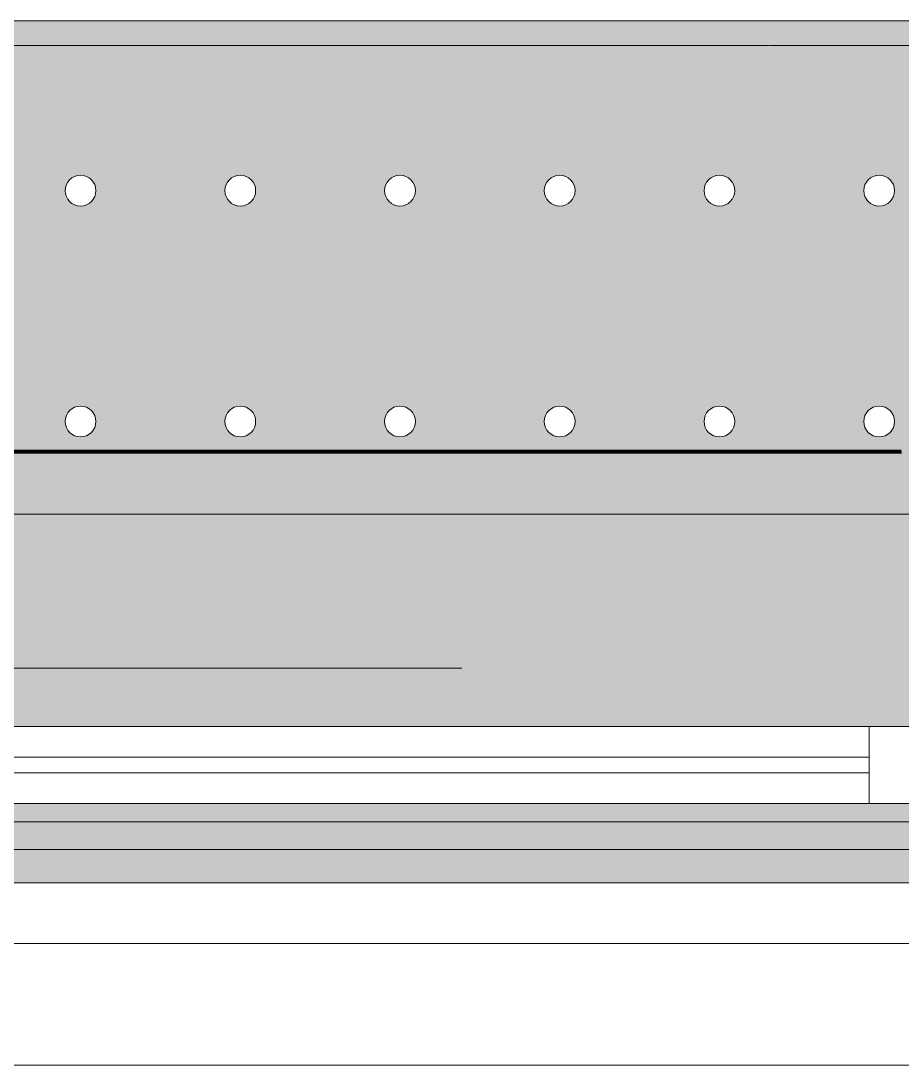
# Model space of a CAD drawing. Header units: millimetres. Extents: x -5426 to 189269, y -8553 to 29000.
# Drawn here: x 35299 to 35871, y -258 to 420 of the extents above; entities that cross this region are included whole.
import ezdxf

# ---------------------------------------------------------------- set-up
doc = ezdxf.new("R2010")
doc.units = ezdxf.units.MM
doc.linetypes.add('Осевая', pattern=[3175, 635, -476.25, 1587.5, -476.25])
for name, color, linetype, lineweight in [('A-GLAZ', 7, 'Continuous', 9), ('A-GLAZ-1', 7, 'Continuous', 13), ('Оси-2', 7, 'Осевая', 9)]:
    doc.layers.add(name, color=color, linetype=linetype, lineweight=lineweight)
for name, color, linetype, lineweight, true_color in [('A-WALL-1', 7, 'Continuous', 9, 0xc0c0c0), ('A-WALL-2', 7, 'Continuous', 9, 0xcbc7bf), ('I-WALL-13', 7, 'Continuous', 53, 0xeaa7bf), ('I-WALL-4', 7, 'Continuous', 9, 0xcbc7bf), ('S-WALL-ANLY', 7, 'Continuous', 13, 0x008040), ('Знаки-2', 9, 'Continuous', 9, 0x808080), ('Знаки-3', 7, 'Continuous', 9, 0xc1bbaf), ('Знаки-5', 7, 'Continuous', 9, 0xaba79f), ('Знаки-6', 7, 'Continuous', 9, 0xccc5b7), ('Знаки-7', 7, 'Continuous', 9, 0xd5cdbe), ('Знаки-8', 7, 'Continuous', 9, 0xd1cabb), ('Знаки-9', 7, 'Continuous', 9, 0xd4ccbd)]:
    doc.layers.add(name, color=color, linetype=linetype, lineweight=lineweight, true_color=true_color)
doc.layers.add('Знаки-4', color=7, linetype='Continuous', lineweight=9, transparency=0.5)

# ---------------------------------------------------------------- blocks, each defined once
blk = doc.blocks.new('120_Окно_СКБ_2Ст - 120_Окно_СКБ_2Ст 2100х2400 _мал створка справа_-22446225-План отделки стен 3 этажа в осях 1-12')
at = {"layer": 'A-GLAZ'}
for p, q in [((1000.47, -57), (-999.03, -57)), ((-930, -107), (100, -107)), ((100, -117), (-930, -117))]:
    blk.add_line(p, q, dxfattribs=at)
at = {"layer": 'A-GLAZ-1'}
for p, q in [((150, -87), (-980, -87)), ((-930, -137), (-930, -87)), ((-1000, -137), (170, -137)), ((170, -137), (-1000, -137))]:
    blk.add_line(p, q, dxfattribs=at)
blk = doc.blocks.new('Зашивка радиатора_ с перфорацией М5 - Зашивка радиатора_ с перфорацией М5-V54-План отделки стен 3 этажа в осях 1-12')
at = {"layer": 'Знаки-4'}
h = blk.add_hatch(color=256, dxfattribs=at)
h.paths.add_polyline_path([(1406.88, 380), (-310, 380), (-310, -179.94), (1750, -179.94), (1750, 380), (1699, 380)])
h.paths.add_polyline_path([(1041.51, 328.5), (1699, 328.5), (1699, 288.5), (1719, 287.72), (1718.54, 278.5), (919, 278.5), (919, 288.5), (939, 288.5), (939, 328.5)])
h.paths.add_polyline_path([(-54.59, 328.5), (869, 328.5), (869, 288.5), (889, 288.5), (889, 278.5), (-281, 278.5), (-280, 288.5), (-261, 288.5), (-261, 328.5), (-127.53, 328.5)])
h.paths.add_polyline_path([(923.75, 90.35), (928.75, 89.02), (932.41, 85.35), (933.75, 80.35), (932.41, 75.35), (928.75, 71.69), (923.75, 70.35), (918.75, 71.69), (915.09, 75.35), (913.75, 80.35), (915.09, 85.35), (918.75, 89.02), (921.16, 90.01)])
h.paths.add_polyline_path([(1027.5, 90.35), (1032.5, 89.02), (1036.16, 85.35), (1037.5, 80.35), (1036.16, 75.35), (1032.5, 71.69), (1027.5, 70.35), (1022.5, 71.69), (1018.84, 75.35), (1017.5, 80.35), (1018.84, 85.35), (1022.5, 89.02), (1024.91, 90.01)])
h.paths.add_polyline_path([(1338.75, 90.35), (1343.75, 89.02), (1347.41, 85.35), (1348.75, 80.35), (1347.41, 75.35), (1343.75, 71.69), (1338.75, 70.35), (1333.75, 71.69), (1330.09, 75.35), (1328.75, 80.35), (1330.09, 85.35), (1333.75, 89.02), (1336.16, 90.01)])
h.paths.add_polyline_path([(1235, 90.35), (1240, 89.02), (1243.66, 85.35), (1245, 80.35), (1243.66, 75.35), (1240, 71.69), (1235, 70.35), (1230, 71.69), (1226.34, 75.35), (1225, 80.35), (1226.34, 85.35), (1230, 89.02), (1232.41, 90.01)])
h.paths.add_polyline_path([(1442.5, 90.35), (1447.5, 89.02), (1451.16, 85.35), (1452.5, 80.35), (1451.16, 75.35), (1447.5, 71.69), (1442.5, 70.35), (1437.5, 71.69), (1433.84, 75.35), (1432.5, 80.35), (1433.84, 85.35), (1437.5, 89.02), (1439.91, 90.01)])
h.paths.add_polyline_path([(1546.25, 90.35), (1551.25, 89.02), (1554.91, 85.35), (1556.25, 80.35), (1554.91, 75.35), (1551.25, 71.69), (1546.25, 70.35), (1541.25, 71.69), (1537.59, 75.35), (1536.25, 80.35), (1537.59, 85.35), (1541.25, 89.02), (1543.66, 90.01)])
h.paths.add_polyline_path([(1131.25, 90.35), (1136.25, 89.02), (1139.91, 85.35), (1141.25, 80.35), (1139.91, 75.35), (1136.25, 71.69), (1131.25, 70.35), (1126.25, 71.69), (1122.59, 75.35), (1121.25, 80.35), (1122.59, 85.35), (1126.25, 89.02), (1128.66, 90.01)])
h.paths.add_polyline_path([(1650, 90.35), (1655, 89.02), (1658.66, 85.35), (1660, 80.35), (1658.66, 75.35), (1655, 71.69), (1650, 70.35), (1645, 71.69), (1641.34, 75.35), (1640, 80.35), (1641.34, 85.35), (1645, 89.02), (1647.41, 90.01)])
h.paths.add_polyline_path([(820, 90.35), (825, 89.02), (828.66, 85.35), (830, 80.35), (828.66, 75.35), (825, 71.69), (820, 70.35), (815, 71.69), (811.34, 75.35), (810, 80.35), (811.34, 85.35), (815, 89.02), (817.41, 90.01)])
h.paths.add_polyline_path([(716.25, 90.35), (721.25, 89.02), (724.91, 85.35), (726.25, 80.35), (724.91, 75.35), (721.25, 71.69), (716.25, 70.35), (711.25, 71.69), (707.59, 75.35), (706.25, 80.35), (707.59, 85.35), (711.25, 89.02), (713.66, 90.01)])
h.paths.add_polyline_path([(197.5, 90.35), (202.5, 89.02), (206.16, 85.35), (207.5, 80.35), (206.16, 75.35), (202.5, 71.69), (197.5, 70.35), (192.5, 71.69), (188.84, 75.35), (187.5, 80.35), (188.84, 85.35), (192.5, 89.02), (194.91, 90.01)])
h.paths.add_polyline_path([(405, 90.35), (410, 89.02), (413.66, 85.35), (415, 80.35), (413.66, 75.35), (410, 71.69), (405, 70.35), (400, 71.69), (396.34, 75.35), (395, 80.35), (396.34, 85.35), (400, 89.02), (402.41, 90.01)])
h.paths.add_polyline_path([(93.75, 90.35), (98.75, 89.02), (102.41, 85.35), (103.75, 80.35), (102.41, 75.35), (98.75, 71.69), (93.75, 70.35), (88.75, 71.69), (85.09, 75.35), (83.75, 80.35), (85.09, 85.35), (88.75, 89.02), (91.16, 90.01)])
h.paths.add_polyline_path([(-10, 90.35), (-5, 89.02), (-1.34, 85.35), (0, 80.35), (-1.34, 75.35), (-5, 71.69), (-10, 70.35), (-15, 71.69), (-18.66, 75.35), (-20, 80.35), (-18.66, 85.35), (-15, 89.02), (-12.59, 90.01)])
h.paths.add_polyline_path([(301.25, 90.35), (306.25, 89.02), (309.91, 85.35), (311.25, 80.35), (309.91, 75.35), (306.25, 71.69), (301.25, 70.35), (296.25, 71.69), (292.59, 75.35), (291.25, 80.35), (292.59, 85.35), (296.25, 89.02), (298.66, 90.01)])
h.paths.add_polyline_path([(-113.75, 90.35), (-108.75, 89.02), (-105.09, 85.35), (-103.75, 80.35), (-105.09, 75.35), (-108.75, 71.69), (-113.75, 70.35), (-118.75, 71.69), (-122.41, 75.35), (-123.75, 80.35), (-122.41, 85.35), (-118.75, 89.02), (-116.34, 90.01)])
h.paths.add_polyline_path([(-217.5, 90.35), (-212.5, 89.02), (-208.84, 85.35), (-207.5, 80.35), (-208.84, 75.35), (-212.5, 71.69), (-217.5, 70.35), (-222.5, 71.69), (-226.16, 75.35), (-227.5, 80.35), (-226.16, 85.35), (-222.5, 89.02), (-220.09, 90.01)])
h.paths.add_polyline_path([(612.5, 90.35), (617.5, 89.02), (621.16, 85.35), (622.5, 80.35), (621.16, 75.35), (617.5, 71.69), (612.5, 70.35), (607.5, 71.69), (603.84, 75.35), (602.5, 80.35), (603.84, 85.35), (607.5, 89.02), (609.91, 90.01)])
h.paths.add_polyline_path([(508.75, 90.35), (513.75, 89.02), (517.41, 85.35), (518.75, 80.35), (517.41, 75.35), (513.75, 71.69), (508.75, 70.35), (503.75, 71.69), (500.09, 75.35), (498.75, 80.35), (500.09, 85.35), (503.75, 89.02), (506.16, 90.01)])
h.paths.add_polyline_path([(1546.25, -59.65), (1551.25, -60.98), (1554.91, -64.65), (1556.25, -69.65), (1554.91, -74.65), (1551.25, -78.31), (1546.25, -79.65), (1541.25, -78.31), (1537.59, -74.65), (1536.25, -69.65), (1537.59, -64.65), (1541.25, -60.98), (1543.66, -59.99)])
h.paths.add_polyline_path([(1442.5, -59.65), (1447.5, -60.98), (1451.16, -64.65), (1452.5, -69.65), (1451.16, -74.65), (1447.5, -78.31), (1442.5, -79.65), (1437.5, -78.31), (1433.84, -74.65), (1432.5, -69.65), (1433.84, -64.65), (1437.5, -60.98), (1439.91, -59.99)])
h.paths.add_polyline_path([(1131.25, -59.65), (1136.25, -60.98), (1139.91, -64.65), (1141.25, -69.65), (1139.91, -74.65), (1136.25, -78.31), (1131.25, -79.65), (1126.25, -78.31), (1122.59, -74.65), (1121.25, -69.65), (1122.59, -64.65), (1126.25, -60.98), (1128.66, -59.99)])
h.paths.add_polyline_path([(1650, -59.65), (1655, -60.98), (1658.66, -64.65), (1660, -69.65), (1658.66, -74.65), (1655, -78.31), (1650, -79.65), (1645, -78.31), (1641.34, -74.65), (1640, -69.65), (1641.34, -64.65), (1645, -60.98), (1647.41, -59.99)])
h.paths.add_polyline_path([(1235, -59.65), (1240, -60.98), (1243.66, -64.65), (1245, -69.65), (1243.66, -74.65), (1240, -78.31), (1235, -79.65), (1230, -78.31), (1226.34, -74.65), (1225, -69.65), (1226.34, -64.65), (1230, -60.98), (1232.41, -59.99)])
h.paths.add_polyline_path([(820, -59.65), (825, -60.98), (828.66, -64.65), (830, -69.65), (828.66, -74.65), (825, -78.31), (820, -79.65), (815, -78.31), (811.34, -74.65), (810, -69.65), (811.34, -64.65), (815, -60.98), (817.41, -59.99)])
h.paths.add_polyline_path([(1338.75, -59.65), (1343.75, -60.98), (1347.41, -64.65), (1348.75, -69.65), (1347.41, -74.65), (1343.75, -78.31), (1338.75, -79.65), (1333.75, -78.31), (1330.09, -74.65), (1328.75, -69.65), (1330.09, -64.65), (1333.75, -60.98), (1336.16, -59.99)])
h.paths.add_polyline_path([(716.25, -59.65), (721.25, -60.98), (724.91, -64.65), (726.25, -69.65), (724.91, -74.65), (721.25, -78.31), (716.25, -79.65), (711.25, -78.31), (707.59, -74.65), (706.25, -69.65), (707.59, -64.65), (711.25, -60.98), (713.66, -59.99)])
h.paths.add_polyline_path([(923.75, -59.65), (928.75, -60.98), (932.41, -64.65), (933.75, -69.65), (932.41, -74.65), (928.75, -78.31), (923.75, -79.65), (918.75, -78.31), (915.09, -74.65), (913.75, -69.65), (915.09, -64.65), (918.75, -60.98), (921.16, -59.99)])
h.paths.add_polyline_path([(1027.5, -59.65), (1032.5, -60.98), (1036.16, -64.65), (1037.5, -69.65), (1036.16, -74.65), (1032.5, -78.31), (1027.5, -79.65), (1022.5, -78.31), (1018.84, -74.65), (1017.5, -69.65), (1018.84, -64.65), (1022.5, -60.98), (1024.91, -59.99)])
h.paths.add_polyline_path([(612.5, -59.65), (617.5, -60.98), (621.16, -64.65), (622.5, -69.65), (621.16, -74.65), (617.5, -78.31), (612.5, -79.65), (607.5, -78.31), (603.84, -74.65), (602.5, -69.65), (603.84, -64.65), (607.5, -60.98), (609.91, -59.99)])
h.paths.add_polyline_path([(-113.75, -59.65), (-108.75, -60.98), (-105.09, -64.65), (-103.75, -69.65), (-105.09, -74.65), (-108.75, -78.31), (-113.75, -79.65), (-118.75, -78.31), (-122.41, -74.65), (-123.75, -69.65), (-122.41, -64.65), (-118.75, -60.98), (-116.34, -59.99)])
h.paths.add_polyline_path([(-217.5, -59.65), (-212.5, -60.98), (-208.84, -64.65), (-207.5, -69.65), (-208.84, -74.65), (-212.5, -78.31), (-217.5, -79.65), (-222.5, -78.31), (-226.16, -74.65), (-227.5, -69.65), (-226.16, -64.65), (-222.5, -60.98), (-220.09, -59.99)])
h.paths.add_polyline_path([(-10, -59.65), (-5, -60.98), (-1.34, -64.65), (0, -69.65), (-1.34, -74.65), (-5, -78.31), (-10, -79.65), (-15, -78.31), (-18.66, -74.65), (-20, -69.65), (-18.66, -64.65), (-15, -60.98), (-12.59, -59.99)])
h.paths.add_polyline_path([(93.75, -59.65), (98.75, -60.98), (102.41, -64.65), (103.75, -69.65), (102.41, -74.65), (98.75, -78.31), (93.75, -79.65), (88.75, -78.31), (85.09, -74.65), (83.75, -69.65), (85.09, -64.65), (88.75, -60.98), (91.16, -59.99)])
h.paths.add_polyline_path([(197.5, -59.65), (202.5, -60.98), (206.16, -64.65), (207.5, -69.65), (206.16, -74.65), (202.5, -78.31), (197.5, -79.65), (192.5, -78.31), (188.84, -74.65), (187.5, -69.65), (188.84, -64.65), (192.5, -60.98), (194.91, -59.99)])
h.paths.add_polyline_path([(405, -59.65), (410, -60.98), (413.66, -64.65), (415, -69.65), (413.66, -74.65), (410, -78.31), (405, -79.65), (400, -78.31), (396.34, -74.65), (395, -69.65), (396.34, -64.65), (400, -60.98), (402.41, -59.99)])
h.paths.add_polyline_path([(301.25, -59.65), (306.25, -60.98), (309.91, -64.65), (311.25, -69.65), (309.91, -74.65), (306.25, -78.31), (301.25, -79.65), (296.25, -78.31), (292.59, -74.65), (291.25, -69.65), (292.59, -64.65), (296.25, -60.98), (298.66, -59.99)])
h.paths.add_polyline_path([(508.75, -59.65), (513.75, -60.98), (517.41, -64.65), (518.75, -69.65), (517.41, -74.65), (513.75, -78.31), (508.75, -79.65), (503.75, -78.31), (500.09, -74.65), (498.75, -69.65), (500.09, -64.65), (503.75, -60.98), (506.16, -59.99)])
for points in [[(1406.88, -163.94), (-310, -163.94), (-310, -179.94), (1750, -179.94), (1750, -163.94), (1585.08, -163.94)], [(-175, -163.94), (-200, -164.51), (-199.32, -179.94), (-160, -179.94), (-160.68, -163.94), (-174.82, -163.94)], [(-170, -163.94), (-200, -164.51), (-199.32, -179.94), (-160, -179.94), (-160.68, -163.94), (-165.86, -163.94)], [(-172.93, -163.94), (-190, -163.94), (-189.66, -179.94), (-170, -179.94), (-170.34, -163.94), (-171.34, -163.94)], [(-171.34, -163.94), (-190, -163.94), (-189.66, -179.94), (-170, -179.94), (-170.34, -163.94)], [(-80, -163.94), (-100, -163.94), (-99.32, -179.94), (-60, -179.94), (-60.68, -163.94), (-74.82, -163.94)], [(-70.34, -163.94), (-100, -163.94), (-99.32, -179.94), (-60, -179.94), (-60.68, -163.94), (-70, -163.94)], [(-72.93, -163.94), (-90, -163.94), (-89.66, -179.94), (-70, -179.94), (-70.34, -163.94), (-71.34, -163.94)], [(-72.93, -163.94), (-90, -163.94), (-89.66, -179.94), (-70, -179.94), (-70.34, -163.94), (-71.34, -163.94)], [(34.14, -163.94), (0, -163.94), (0.68, -179.94), (40, -179.94), (39.32, -163.94), (37.32, -163.94)], [(10.34, -163.94), (0, -163.94), (0.68, -179.94), (40, -179.94), (39.32, -163.94), (11.34, -163.94)], [(10.34, -163.94), (10, -163.94), (10.34, -179.94), (30, -179.94), (29.66, -163.94), (11.34, -163.94)], [(10.34, -163.94), (10, -163.94), (10.34, -179.94), (30, -179.94), (29.66, -163.94), (11.34, -163.94)], [(129.66, -163.94), (100, -163.94), (100.68, -179.94), (140, -179.94), (139.32, -163.94), (130, -163.94)], [(100, -163.94), (100.68, -179.94), (140, -179.94), (139.32, -163.94), (100.68, -163.94)], [(115, -163.94), (110, -163.94), (110.34, -179.94), (130, -179.94), (129.66, -163.94), (117.41, -163.94)], [(110.34, -163.94), (110, -163.94), (110.34, -179.94), (130, -179.94), (129.66, -163.94), (111.34, -163.94)], [(205.86, -163.94), (200, -163.94), (200.68, -179.94), (240, -179.94), (239.32, -163.94), (210, -163.94)], [(200.68, -163.94), (200, -163.94), (200.68, -179.94), (240, -179.94), (239.32, -163.94), (202.68, -163.94)], [(227.07, -163.94), (210, -163.94), (210.34, -179.94), (230, -179.94), (229.66, -163.94), (228.66, -163.94)], [(210.34, -163.94), (210, -163.94), (210.34, -179.94), (230, -179.94), (229.66, -163.94), (211.34, -163.94)], [(300, -163.94), (300.68, -179.94), (340, -179.94), (339.32, -163.94), (300.68, -163.94)], [(300, -163.94), (300.68, -179.94), (340, -179.94), (339.32, -163.94), (300.68, -163.94)], [(327.07, -163.94), (310, -163.94), (310.78, -179.94), (330, -179.94), (329.66, -163.94), (328.66, -163.94)], [(320, -163.94), (310, -163.94), (310.78, -179.94), (330, -179.94), (329.66, -163.94), (322.59, -163.94)]]:
    blk.add_hatch(color=256, dxfattribs=at).paths.add_polyline_path(points)
at = {"layer": 'Знаки-2'}
for p, q in [((1750, 380), (-310, 380)), ((-310, -179.94), (1750, -179.94))]:
    blk.add_line(p, q, dxfattribs=at)
for centre, start, end in [((-217.5, 80.35), 0, 180), ((-113.75, 80.35), 0, 180), ((-10, 80.35), 0, 180), ((93.75, 80.35), 0, 180), ((197.5, 80.35), 0, 180), ((301.25, 80.35), 0, 180), ((-217.5, 80.35), 180, 0), ((-113.75, 80.35), 180, 0), ((-10, 80.35), 180, 360), ((93.75, 80.35), 180, 0), ((197.5, 80.35), 180, 0), ((301.25, 80.35), 180, 0), ((-217.5, -69.65), 0, 180), ((-113.75, -69.65), 0, 180), ((-10, -69.65), 0, 180), ((93.75, -69.65), 0, 180), ((197.5, -69.65), 0, 180), ((301.25, -69.65), 0, 180), ((-217.5, -69.65), 180, 0), ((-113.75, -69.65), 180, 0), ((-10, -69.65), 180, 0), ((93.75, -69.65), 180, 0), ((197.5, -69.65), 180, 0), ((301.25, -69.65), 180, 0)]:
    blk.add_arc(centre, 10, start, end, dxfattribs=at)
at = {"layer": 'Знаки-3'}
for p, q in [((-200, -163.94), (-262.14, -163.94)), ((-200, -163.94), (-190, -163.94)), ((-190, -163.94), (-200, -163.94)), ((-190, -163.94), (-180, -163.94)), ((-180, -163.94), (-190, -163.94)), ((-179.37, -163.94), (-170, -163.94)), ((-170, -163.94), (-179.37, -163.94)), ((-170, -163.94), (-162.8, -163.94)), ((-162.8, -163.94), (-170, -163.94)), ((-162.68, -163.94), (-160, -163.94)), ((-160, -163.94), (-162.68, -163.94)), ((-146.28, -163.94), (-160, -163.94)), ((-100, -163.94), (-145.94, -163.94)), ((-100, -163.94), (-60, -163.94)), ((-60, -163.94), (-100, -163.94)), ((0, -163.94), (-60, -163.94)), ((0, -163.94), (40, -163.94)), ((40, -163.94), (0, -163.94)), ((100, -163.94), (40, -163.94)), ((100, -163.94), (110, -163.94)), ((110, -163.94), (100, -163.94)), ((110, -163.94), (130, -163.94)), ((130, -163.94), (110, -163.94)), ((130, -163.94), (140, -163.94)), ((140, -163.94), (130, -163.94)), ((200, -163.94), (140, -163.94)), ((200, -163.94), (240, -163.94)), ((240, -163.94), (200, -163.94)), ((300, -163.94), (240, -163.94)), ((300, -163.94), (340, -163.94)), ((340, -163.94), (300, -163.94)), ((-310, -179.94), (-200, -179.94)), ((-200, -179.94), (-190, -179.94)), ((-190, -179.94), (-200, -179.94)), ((-190, -179.94), (-170, -179.94)), ((-170, -179.94), (-190, -179.94)), ((-170, -179.94), (-160, -179.94)), ((-160, -179.94), (-170, -179.94)), ((-160, -179.94), (-100, -179.94)), ((-100, -179.94), (-60, -179.94)), ((-60, -179.94), (-100, -179.94)), ((-60, -179.94), (0, -179.94)), ((0, -179.94), (40, -179.94)), ((40, -179.94), (0, -179.94)), ((40, -179.94), (100, -179.94)), ((100, -179.94), (110, -179.94)), ((110, -179.94), (100, -179.94)), ((110, -179.94), (130, -179.94)), ((130, -179.94), (110, -179.94)), ((130, -179.94), (140, -179.94)), ((140, -179.94), (130, -179.94)), ((140, -179.94), (200, -179.94)), ((200, -179.94), (240, -179.94)), ((240, -179.94), (200, -179.94)), ((240, -179.94), (300, -179.94)), ((300, -179.94), (320, -179.94)), ((330, -179.94), (300, -179.94)), ((320, -179.94), (339.32, -179.94)), ((340, -179.94), (330, -179.94)), ((339.32, -179.94), (340, -179.94))]:
    blk.add_line(p, q, dxfattribs=at)
at = {"layer": 'Знаки-5'}
for p, q in [((-310, 380), (1750, 380)), ((-262.14, -163.94), (-146.28, -163.94)), ((-145.94, -163.94), (1700.94, -163.94)), ((1750, -179.94), (-310, -179.94)), ((1721.98, -179.94), (-310, -179.94))]:
    blk.add_line(p, q, dxfattribs=at)
for centre, start, end in [((-217.5, 80.35), 0, 180), ((-113.75, 80.35), 0, 180), ((-10, 80.35), 0, 180), ((93.75, 80.35), 0, 180), ((197.5, 80.35), 0, 180), ((301.25, 80.35), 0, 180), ((-217.5, 80.35), 180, 360), ((-113.75, 80.35), 180, 0), ((-10, 80.35), 180, 360), ((93.75, 80.35), 180, 360), ((197.5, 80.35), 180, 0), ((301.25, 80.35), 180, 360), ((-217.5, -69.65), 0, 180), ((-113.75, -69.65), 0, 180), ((-10, -69.65), 0, 180), ((93.75, -69.65), 0, 180), ((197.5, -69.65), 0, 180), ((301.25, -69.65), 0, 180), ((-217.5, -69.65), 180, 360), ((-113.75, -69.65), 180, 360), ((-10, -69.65), 180, 360), ((93.75, -69.65), 180, 360), ((197.5, -69.65), 180, 360), ((301.25, -69.65), 180, 360)]:
    blk.add_arc(centre, 10, start, end, dxfattribs=at)
at = {"layer": 'Знаки-6'}
for p, q in [((-200, -163.94), (-190, -163.94)), ((-190, -163.94), (-200, -163.94)), ((-188.72, -163.94), (-185.18, -163.94)), ((-185.18, -163.94), (-188.72, -163.94)), ((-185, -163.94), (-180, -163.94)), ((-180, -163.94), (-185, -163.94)), ((-179.37, -163.94), (-175, -163.94)), ((-175, -163.94), (-179.37, -163.94)), ((-174.82, -163.94), (-171.28, -163.94)), ((-171.28, -163.94), (-174.82, -163.94)), ((-170, -163.94), (-162.8, -163.94)), ((-162.8, -163.94), (-170, -163.94)), ((-162.68, -163.94), (-160, -163.94)), ((-160, -163.94), (-162.68, -163.94)), ((-100, -163.94), (-99.32, -163.94)), ((-90, -163.94), (-100, -163.94)), ((-99.32, -163.94), (-90, -163.94)), ((-90, -163.94), (-85.19, -163.94)), ((-85.19, -163.94), (-90, -163.94)), ((-85, -163.94), (-75, -163.94)), ((-75, -163.94), (-85, -163.94)), ((-74.81, -163.94), (-72.93, -163.94)), ((-71.34, -163.94), (-74.81, -163.94)), ((-72.93, -163.94), (-70, -163.94)), ((-70, -163.94), (-71.34, -163.94)), ((-70, -163.94), (-65.86, -163.94)), ((-60.68, -163.94), (-70, -163.94)), ((-65.86, -163.94), (-60, -163.94)), ((-60, -163.94), (-60.68, -163.94)), ((0, -163.94), (0.68, -163.94)), ((10, -163.94), (0, -163.94)), ((0.68, -163.94), (10, -163.94)), ((10, -163.94), (14.81, -163.94)), ((12.93, -163.94), (10, -163.94)), ((14.81, -163.94), (12.93, -163.94)), ((15, -163.94), (25, -163.94)), ((22.59, -163.94), (15, -163.94)), ((25, -163.94), (22.59, -163.94)), ((25.19, -163.94), (30, -163.94)), ((30, -163.94), (25.19, -163.94)), ((30, -163.94), (40, -163.94)), ((40, -163.94), (30, -163.94)), ((100, -163.94), (110, -163.94)), ((105.86, -163.94), (100, -163.94)), ((110, -163.94), (105.86, -163.94)), ((111.28, -163.94), (114.82, -163.94)), ((114.82, -163.94), (111.28, -163.94)), ((115, -163.94), (125, -163.94)), ((120, -163.94), (115, -163.94)), ((125, -163.94), (120, -163.94)), ((125.18, -163.94), (127.13, -163.94)), ((127.13, -163.94), (125.18, -163.94)), ((130, -163.94), (140, -163.94)), ((140, -163.94), (130, -163.94)), ((200, -163.94), (210, -163.94)), ((210, -163.94), (200, -163.94)), ((210, -163.94), (214.81, -163.94)), ((214.81, -163.94), (210, -163.94)), ((215, -163.94), (225, -163.94)), ((222.59, -163.94), (215, -163.94)), ((225, -163.94), (222.59, -163.94)), ((225.19, -163.94), (230, -163.94)), ((230, -163.94), (225.19, -163.94)), ((230, -163.94), (240, -163.94)), ((240, -163.94), (230, -163.94)), ((300, -163.94), (300.68, -163.94)), ((310, -163.94), (300, -163.94)), ((300.68, -163.94), (310, -163.94)), ((310, -163.94), (310.34, -163.94)), ((312.93, -163.94), (310, -163.94)), ((310.34, -163.94), (314.81, -163.94)), ((314.81, -163.94), (312.93, -163.94)), ((315, -163.94), (317.41, -163.94)), ((320, -163.94), (315, -163.94)), ((317.41, -163.94), (325, -163.94)), ((325, -163.94), (320, -163.94)), ((325.19, -163.94), (327.07, -163.94)), ((328.66, -163.94), (325.19, -163.94)), ((327.07, -163.94), (330, -163.94)), ((330, -163.94), (328.66, -163.94)), ((330, -163.94), (334.14, -163.94)), ((340, -163.94), (330, -163.94)), ((334.14, -163.94), (340, -163.94)), ((-200, -179.94), (-190, -179.94)), ((-190, -179.94), (-200, -179.94)), ((-188.72, -179.94), (-185.18, -179.94)), ((-185.18, -179.94), (-188.72, -179.94)), ((-185, -179.94), (-175, -179.94)), ((-175, -179.94), (-185, -179.94)), ((-174.82, -179.94), (-171.28, -179.94)), ((-171.28, -179.94), (-174.82, -179.94)), ((-170, -179.94), (-165.86, -179.94)), ((-160.68, -179.94), (-170, -179.94)), ((-165.86, -179.94), (-160, -179.94)), ((-160, -179.94), (-160.68, -179.94)), ((-100, -179.94), (-94.14, -179.94)), ((-99.32, -179.94), (-100, -179.94)), ((-90, -179.94), (-99.32, -179.94)), ((-94.14, -179.94), (-90, -179.94)), ((-90, -179.94), (-85.19, -179.94)), ((-89.66, -179.94), (-90, -179.94)), ((-85.19, -179.94), (-89.66, -179.94)), ((-85, -179.94), (-75, -179.94)), ((-75, -179.94), (-85, -179.94)), ((-74.81, -179.94), (-70, -179.94)), ((-70, -179.94), (-74.81, -179.94)), ((-70, -179.94), (-60.68, -179.94)), ((-60, -179.94), (-70, -179.94)), ((-60.68, -179.94), (-60, -179.94)), ((0, -179.94), (10, -179.94)), ((10, -179.94), (0, -179.94)), ((10, -179.94), (12.93, -179.94)), ((14.81, -179.94), (10, -179.94)), ((12.93, -179.94), (14.81, -179.94)), ((15, -179.94), (22.59, -179.94)), ((25, -179.94), (15, -179.94)), ((22.59, -179.94), (25, -179.94)), ((25.19, -179.94), (30, -179.94)), ((30, -179.94), (25.19, -179.94)), ((30, -179.94), (40, -179.94)), ((37.32, -179.94), (30, -179.94)), ((40, -179.94), (37.32, -179.94)), ((100, -179.94), (110, -179.94)), ((105.86, -179.94), (100, -179.94)), ((110, -179.94), (105.86, -179.94)), ((111.28, -179.94), (114.82, -179.94)), ((114.82, -179.94), (111.28, -179.94)), ((115, -179.94), (125, -179.94)), ((120, -179.94), (115, -179.94)), ((125, -179.94), (120, -179.94)), ((125.18, -179.94), (127.13, -179.94)), ((127.13, -179.94), (125.18, -179.94)), ((130, -179.94), (139.32, -179.94)), ((140, -179.94), (130, -179.94)), ((139.32, -179.94), (140, -179.94)), ((200, -179.94), (202.68, -179.94)), ((210, -179.94), (200, -179.94)), ((202.68, -179.94), (210, -179.94)), ((210, -179.94), (214.81, -179.94)), ((214.81, -179.94), (210, -179.94)), ((215, -179.94), (225, -179.94)), ((225, -179.94), (215, -179.94)), ((225.19, -179.94), (230, -179.94)), ((230, -179.94), (225.19, -179.94)), ((230, -179.94), (237.32, -179.94)), ((237.32, -179.94), (230, -179.94)), ((237.32, -179.94), (240, -179.94)), ((240, -179.94), (237.32, -179.94)), ((300, -179.94), (310, -179.94)), ((310, -179.94), (300, -179.94)), ((310, -179.94), (314.81, -179.94)), ((311.34, -179.94), (310, -179.94)), ((314.81, -179.94), (311.34, -179.94)), ((315, -179.94), (325, -179.94)), ((325, -179.94), (315, -179.94)), ((325.19, -179.94), (330, -179.94)), ((328.66, -179.94), (325.19, -179.94)), ((330, -179.94), (328.66, -179.94)), ((330, -179.94), (337.32, -179.94)), ((340, -179.94), (330, -179.94)), ((337.32, -179.94), (340, -179.94))]:
    blk.add_line(p, q, dxfattribs=at)
at = {"layer": 'Знаки-7'}
for p, q in [((-185.18, -163.94), (-188.66, -163.94)), ((-180, -163.94), (-185, -163.94)), ((-175, -163.94), (-179.38, -163.94)), ((-171.34, -163.94), (-174.82, -163.94)), ((-85.18, -163.94), (-88.66, -163.94)), ((-75, -163.94), (-85, -163.94)), ((-71.34, -163.94), (-74.82, -163.94)), ((14.82, -163.94), (11.34, -163.94)), ((25, -163.94), (15, -163.94)), ((28.66, -163.94), (25.18, -163.94)), ((114.82, -163.94), (111.34, -163.94)), ((125, -163.94), (115, -163.94)), ((127.07, -163.94), (125.18, -163.94)), ((214.82, -163.94), (211.34, -163.94)), ((225, -163.94), (215, -163.94)), ((228.66, -163.94), (225.18, -163.94)), ((310, -163.94), (310.74, -163.94)), ((310.74, -163.94), (310, -163.94)), ((314.82, -163.94), (311.34, -163.94)), ((325, -163.94), (315, -163.94)), ((328.66, -163.94), (325.18, -163.94)), ((-188.66, -179.94), (-185.18, -179.94)), ((-185, -179.94), (-175, -179.94)), ((-174.82, -179.94), (-171.34, -179.94)), ((-88.66, -179.94), (-85.18, -179.94)), ((-85, -179.94), (-75, -179.94)), ((-74.82, -179.94), (-71.34, -179.94)), ((11.34, -179.94), (14.82, -179.94)), ((15, -179.94), (25, -179.94)), ((25.18, -179.94), (28.66, -179.94)), ((111.34, -179.94), (114.82, -179.94)), ((115, -179.94), (125, -179.94)), ((125.18, -179.94), (127.07, -179.94)), ((211.34, -179.94), (214.82, -179.94)), ((215, -179.94), (225, -179.94)), ((225.18, -179.94), (228.66, -179.94)), ((310, -179.94), (310.74, -179.94)), ((310.74, -179.94), (310, -179.94)), ((311.34, -179.94), (314.82, -179.94)), ((315, -179.94), (325, -179.94)), ((325.18, -179.94), (328.66, -179.94))]:
    blk.add_line(p, q, dxfattribs=at)
at = {"layer": 'Знаки-8'}
for p, q in [((-190, -163.94), (-199.32, -163.94)), ((-190, -163.94), (-185.19, -163.94)), ((-185.19, -163.94), (-190, -163.94)), ((-185, -163.94), (-180, -163.94)), ((-182.59, -163.94), (-185, -163.94)), ((-180, -163.94), (-182.59, -163.94)), ((-179.37, -163.94), (-175, -163.94)), ((-175, -163.94), (-179.37, -163.94)), ((-174.81, -163.94), (-170.34, -163.94)), ((-172.93, -163.94), (-174.81, -163.94)), ((-170, -163.94), (-172.93, -163.94)), ((-170.34, -163.94), (-170, -163.94)), ((-162.83, -163.94), (-170, -163.94)), ((-160.68, -163.94), (-162.68, -163.94)), ((-90, -163.94), (-99.32, -163.94)), ((-90, -163.94), (-85.19, -163.94)), ((-89.66, -163.94), (-90, -163.94)), ((-85.19, -163.94), (-89.66, -163.94)), ((-85, -163.94), (-75, -163.94)), ((-82.59, -163.94), (-85, -163.94)), ((-80, -163.94), (-82.59, -163.94)), ((-75, -163.94), (-80, -163.94)), ((-74.81, -163.94), (-70, -163.94)), ((-70, -163.94), (-74.81, -163.94)), ((-60.68, -163.94), (-70, -163.94)), ((10, -163.94), (0.68, -163.94)), ((11.28, -163.94), (14.82, -163.94)), ((14.82, -163.94), (11.28, -163.94)), ((15, -163.94), (20, -163.94)), ((25, -163.94), (15, -163.94)), ((20, -163.94), (25, -163.94)), ((25.18, -163.94), (28.72, -163.94)), ((28.72, -163.94), (25.18, -163.94)), ((39.32, -163.94), (30, -163.94)), ((110, -163.94), (100.68, -163.94)), ((110, -163.94), (111.34, -163.94)), ((110.34, -163.94), (110, -163.94)), ((112.93, -163.94), (110.34, -163.94)), ((111.34, -163.94), (112.93, -163.94)), ((112.93, -163.94), (114.81, -163.94)), ((114.81, -163.94), (112.93, -163.94)), ((115, -163.94), (117.41, -163.94)), ((120, -163.94), (115, -163.94)), ((117.41, -163.94), (120, -163.94)), ((120, -163.94), (122.59, -163.94)), ((122.59, -163.94), (120, -163.94)), ((122.59, -163.94), (125, -163.94)), ((125, -163.94), (122.59, -163.94)), ((125.19, -163.94), (129.66, -163.94)), ((128.66, -163.94), (125.19, -163.94)), ((130, -163.94), (128.66, -163.94)), ((129.66, -163.94), (130, -163.94)), ((139.32, -163.94), (130, -163.94)), ((210, -163.94), (200.68, -163.94)), ((210, -163.94), (212.93, -163.94)), ((211.34, -163.94), (210, -163.94)), ((214.81, -163.94), (211.34, -163.94)), ((212.93, -163.94), (214.81, -163.94)), ((215, -163.94), (222.59, -163.94)), ((222.59, -163.94), (215, -163.94)), ((222.59, -163.94), (225, -163.94)), ((225, -163.94), (222.59, -163.94)), ((225.19, -163.94), (228.66, -163.94)), ((229.66, -163.94), (225.19, -163.94)), ((228.66, -163.94), (230, -163.94)), ((230, -163.94), (229.66, -163.94)), ((239.32, -163.94), (230, -163.94)), ((310, -163.94), (300.68, -163.94)), ((311.28, -163.94), (314.82, -163.94)), ((314.82, -163.94), (311.28, -163.94)), ((315, -163.94), (325, -163.94)), ((320, -163.94), (315, -163.94)), ((325, -163.94), (320, -163.94)), ((325.18, -163.94), (328.72, -163.94)), ((328.72, -163.94), (325.18, -163.94)), ((339.32, -163.94), (330, -163.94)), ((-199.32, -179.94), (-190, -179.94)), ((-190, -179.94), (-185.19, -179.94)), ((-189.66, -179.94), (-190, -179.94)), ((-188.66, -179.94), (-189.66, -179.94)), ((-185.19, -179.94), (-188.66, -179.94)), ((-185, -179.94), (-175, -179.94)), ((-182.59, -179.94), (-185, -179.94)), ((-180, -179.94), (-182.59, -179.94)), ((-177.41, -179.94), (-180, -179.94)), ((-175, -179.94), (-177.41, -179.94)), ((-174.81, -179.94), (-172.93, -179.94)), ((-172.93, -179.94), (-174.81, -179.94)), ((-172.93, -179.94), (-171.34, -179.94)), ((-171.34, -179.94), (-172.93, -179.94)), ((-171.34, -179.94), (-170.34, -179.94)), ((-170, -179.94), (-171.34, -179.94)), ((-170.34, -179.94), (-170, -179.94)), ((-170, -179.94), (-160.68, -179.94)), ((-99.32, -179.94), (-90, -179.94)), ((-90, -179.94), (-87.07, -179.94)), ((-85.19, -179.94), (-90, -179.94)), ((-87.07, -179.94), (-85.19, -179.94)), ((-85, -179.94), (-75, -179.94)), ((-80, -179.94), (-85, -179.94)), ((-75, -179.94), (-80, -179.94)), ((-74.81, -179.94), (-70, -179.94)), ((-70.34, -179.94), (-74.81, -179.94)), ((-70, -179.94), (-70.34, -179.94)), ((-70, -179.94), (-60.68, -179.94)), ((0.68, -179.94), (10, -179.94)), ((11.28, -179.94), (14.82, -179.94)), ((14.82, -179.94), (11.28, -179.94)), ((15, -179.94), (20, -179.94)), ((25, -179.94), (15, -179.94)), ((20, -179.94), (25, -179.94)), ((25.18, -179.94), (28.72, -179.94)), ((28.72, -179.94), (25.18, -179.94)), ((30, -179.94), (39.32, -179.94)), ((100.68, -179.94), (110, -179.94)), ((110, -179.94), (111.34, -179.94)), ((114.81, -179.94), (110, -179.94)), ((111.34, -179.94), (114.81, -179.94)), ((115, -179.94), (120, -179.94)), ((117.41, -179.94), (115, -179.94)), ((125, -179.94), (117.41, -179.94)), ((120, -179.94), (125, -179.94)), ((125.19, -179.94), (127.07, -179.94)), ((130, -179.94), (125.19, -179.94)), ((127.07, -179.94), (130, -179.94)), ((130, -179.94), (139.32, -179.94)), ((200.68, -179.94), (210, -179.94)), ((210, -179.94), (214.81, -179.94)), ((214.81, -179.94), (210, -179.94)), ((215, -179.94), (225, -179.94)), ((225, -179.94), (215, -179.94)), ((225.19, -179.94), (230, -179.94)), ((230, -179.94), (225.19, -179.94)), ((230, -179.94), (239.32, -179.94)), ((300.68, -179.94), (310, -179.94)), ((311.28, -179.94), (314.82, -179.94)), ((314.82, -179.94), (311.28, -179.94)), ((315, -179.94), (325, -179.94)), ((325, -179.94), (315, -179.94)), ((325.18, -179.94), (328.72, -179.94)), ((328.72, -179.94), (325.18, -179.94)), ((330, -179.94), (339.32, -179.94))]:
    blk.add_line(p, q, dxfattribs=at)
at = {"layer": 'Знаки-9'}
for p, q in [((-188.72, -163.94), (-185.18, -163.94)), ((-185.18, -163.94), (-188.72, -163.94)), ((-185, -163.94), (-180, -163.94)), ((-180, -163.94), (-185, -163.94)), ((-179.37, -163.94), (-175, -163.94)), ((-175, -163.94), (-179.37, -163.94)), ((-174.82, -163.94), (-171.28, -163.94)), ((-171.28, -163.94), (-174.82, -163.94)), ((-88.72, -163.94), (-85.18, -163.94)), ((-85.18, -163.94), (-88.72, -163.94)), ((-85, -163.94), (-75, -163.94)), ((-75, -163.94), (-85, -163.94)), ((-74.82, -163.94), (-71.28, -163.94)), ((-71.28, -163.94), (-74.82, -163.94)), ((10, -163.94), (11.34, -163.94)), ((10.34, -163.94), (10, -163.94)), ((14.81, -163.94), (10.34, -163.94)), ((11.34, -163.94), (14.81, -163.94)), ((15, -163.94), (17.41, -163.94)), ((22.59, -163.94), (15, -163.94)), ((17.41, -163.94), (25, -163.94)), ((25, -163.94), (22.59, -163.94)), ((25.19, -163.94), (29.66, -163.94)), ((28.66, -163.94), (25.19, -163.94)), ((30, -163.94), (28.66, -163.94)), ((29.66, -163.94), (30, -163.94)), ((111.28, -163.94), (114.82, -163.94)), ((114.82, -163.94), (111.28, -163.94)), ((115, -163.94), (125, -163.94)), ((125, -163.94), (115, -163.94)), ((125.18, -163.94), (127.13, -163.94)), ((127.13, -163.94), (125.18, -163.94)), ((211.28, -163.94), (214.82, -163.94)), ((214.82, -163.94), (211.28, -163.94)), ((215, -163.94), (220, -163.94)), ((220, -163.94), (215, -163.94)), ((220, -163.94), (225, -163.94)), ((225, -163.94), (220, -163.94)), ((225.18, -163.94), (228.72, -163.94)), ((228.72, -163.94), (225.18, -163.94)), ((310, -163.94), (310.34, -163.94)), ((310.34, -163.94), (310, -163.94)), ((310.34, -163.94), (314.81, -163.94)), ((314.81, -163.94), (310.34, -163.94)), ((315, -163.94), (317.41, -163.94)), ((325, -163.94), (315, -163.94)), ((317.41, -163.94), (320, -163.94)), ((320, -163.94), (325, -163.94)), ((325.19, -163.94), (328.66, -163.94)), ((327.07, -163.94), (325.19, -163.94)), ((330, -163.94), (327.07, -163.94)), ((328.66, -163.94), (329.66, -163.94)), ((329.66, -163.94), (330, -163.94)), ((-188.72, -179.94), (-185.18, -179.94)), ((-185.18, -179.94), (-188.72, -179.94)), ((-185, -179.94), (-175, -179.94)), ((-175, -179.94), (-185, -179.94)), ((-174.82, -179.94), (-171.28, -179.94)), ((-171.28, -179.94), (-174.82, -179.94)), ((-88.72, -179.94), (-85.18, -179.94)), ((-85.18, -179.94), (-88.72, -179.94)), ((-85, -179.94), (-75, -179.94)), ((-75, -179.94), (-85, -179.94)), ((-74.82, -179.94), (-71.28, -179.94)), ((-71.28, -179.94), (-74.82, -179.94)), ((10, -179.94), (14.81, -179.94)), ((14.81, -179.94), (10, -179.94)), ((15, -179.94), (25, -179.94)), ((25, -179.94), (15, -179.94)), ((25.19, -179.94), (30, -179.94)), ((30, -179.94), (25.19, -179.94)), ((111.28, -179.94), (114.82, -179.94)), ((114.82, -179.94), (111.28, -179.94)), ((115, -179.94), (125, -179.94)), ((120, -179.94), (115, -179.94)), ((125, -179.94), (120, -179.94)), ((125.18, -179.94), (127.13, -179.94)), ((127.13, -179.94), (125.18, -179.94)), ((211.28, -179.94), (214.82, -179.94)), ((214.82, -179.94), (211.28, -179.94)), ((215, -179.94), (225, -179.94)), ((225, -179.94), (215, -179.94)), ((225.18, -179.94), (228.72, -179.94)), ((228.72, -179.94), (225.18, -179.94)), ((310, -179.94), (314.81, -179.94)), ((314.81, -179.94), (310, -179.94)), ((315, -179.94), (325, -179.94)), ((325, -179.94), (315, -179.94)), ((325.19, -179.94), (330, -179.94)), ((330, -179.94), (325.19, -179.94))]:
    blk.add_line(p, q, dxfattribs=at)

msp = doc.modelspace()

# ---------------------------------------------------------------- linework, layer by layer
at = {"layer": 'A-WALL-1'}
msp.add_line((29982.83, -258), (38987.65, -258), dxfattribs=at)
at = {"layer": 'A-WALL-2'}
msp.add_line((33945.08, -100), (35893.94, -100), dxfattribs=at)
at = {"layer": 'I-WALL-13'}
for p, q in [((35871.06, 140), (33974, 140)), ((33974.31, 141), (35870.78, 141))]:
    msp.add_line(p, q, dxfattribs=at)
at = {"layer": 'I-WALL-4'}
msp.add_line((35876.28, 100), (33961.84, 100), dxfattribs=at)
at = {"layer": 'S-WALL-ANLY'}
for p, q in [((35970, -179), (33870, -179)), ((33870, -179), (35970, -179))]:
    msp.add_line(p, q, dxfattribs=at)
at = {"layer": 'Оси-2'}
msp.add_line((-2038.22, 0), (36260, 0), dxfattribs=at)

# ---------------------------------------------------------------- block references
at = {"layer": 'A-GLAZ', "rotation": 180}
msp.add_blockref('120_Окно_СКБ_2Ст - 120_Окно_СКБ_2Ст 2100х2400 _мал створка справа_-22446225-План отделки стен 3 этажа в осях 1-12', (34920, -175), dxfattribs=at)
at = {"layer": 'Знаки-3', "rotation": 180}
msp.add_blockref('Зашивка радиатора_ с перфорацией М5 - Зашивка радиатора_ с перфорацией М5-V54-План отделки стен 3 этажа в осях 1-12', (35639, 240.5), dxfattribs=at)

doc.saveas('drawing.dxf')
